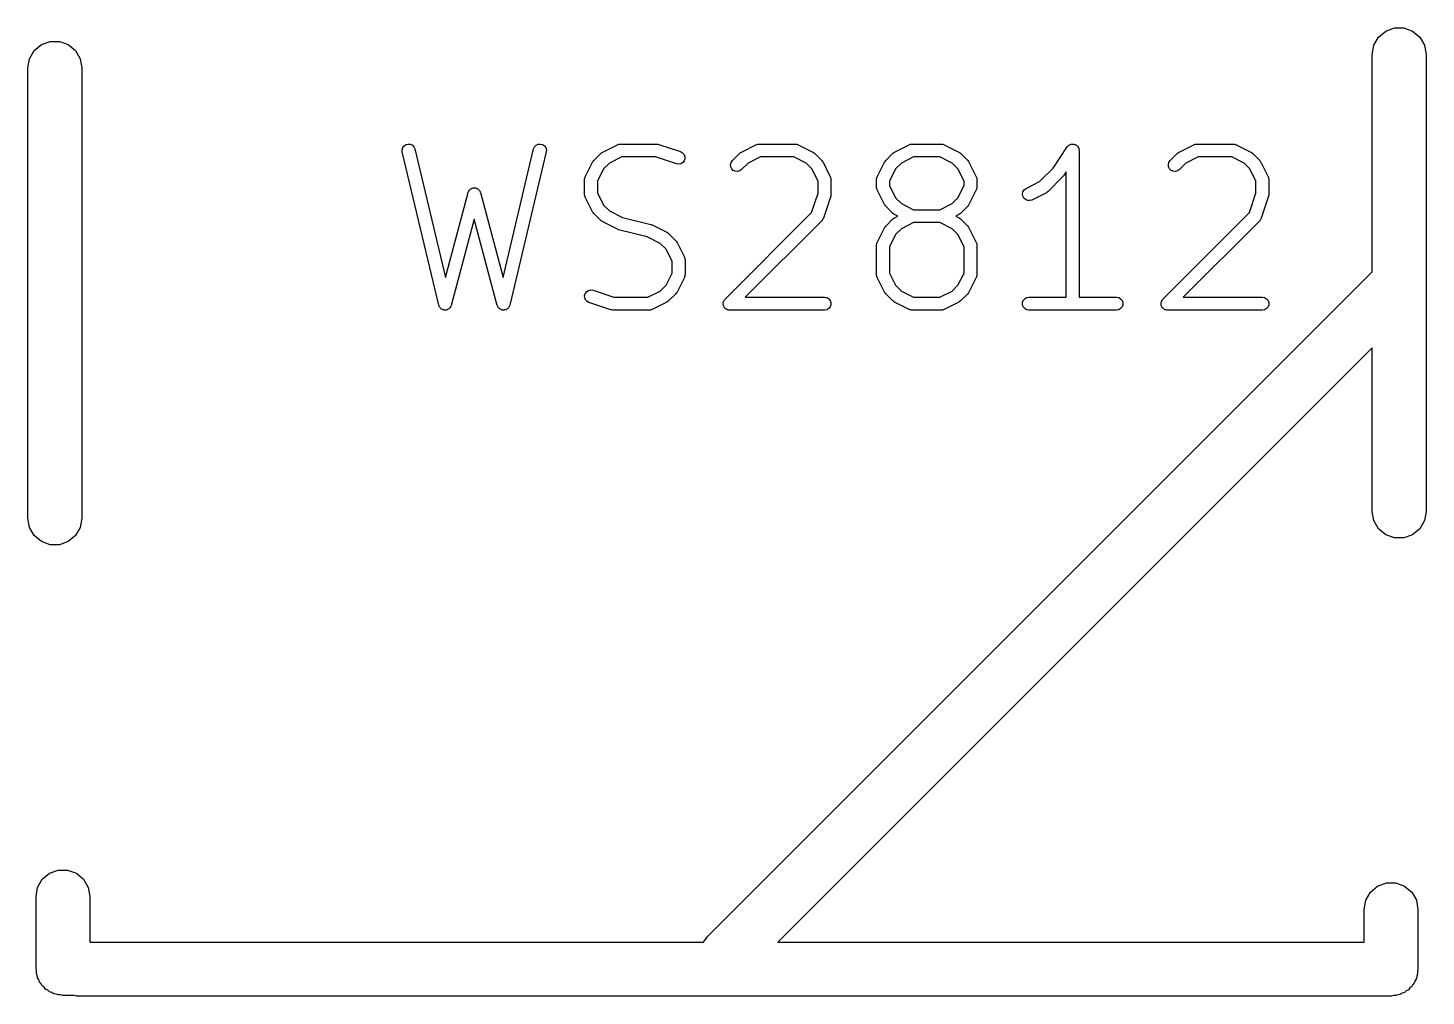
# Model space of a CAD drawing. Extents: x 0 to 102, y -163 to 0.
# Drawn here: x 68.66 to 73.94, y -48.69 to -45.04 of the extents above; entities that cross this region are included whole.
import ezdxf

# ---------------------------------------------------------------- set-up
doc = ezdxf.new("R2010")
doc.units = 0
doc.header["$MEASUREMENT"] = 0
doc.layers.add('BLACK', color=7, linetype='CONTINUOUS')

msp = doc.modelspace()

# ---------------------------------------------------------------- linework, layer by layer
at = {"layer": 'Black'}
for p, q in [((73.7622, -45.0711), (73.7892, -45.0484)), ((73.7892, -45.0484), (73.8224, -45.0363)), ((73.8224, -45.0363), (73.8576, -45.0363)), ((73.8576, -45.0363), (73.8908, -45.0484)), ((73.8908, -45.0484), (73.9178, -45.0711)), ((68.6822, -45.1219), (68.7092, -45.0992)), ((68.7092, -45.0992), (68.7424, -45.0871)), ((68.7424, -45.0871), (68.7776, -45.0871)), ((68.7776, -45.0871), (68.8108, -45.0992)), ((68.8108, -45.0992), (68.8378, -45.1219)), ((73.7384, -45.1364), (73.7445, -45.1017)), ((73.7445, -45.1017), (73.7622, -45.0711)), ((73.9178, -45.0711), (73.9355, -45.1017)), ((73.9355, -45.1017), (73.9416, -45.1364)), ((68.6584, -45.1872), (68.6645, -45.1525)), ((68.6645, -45.1525), (68.6822, -45.1219)), ((68.8378, -45.1219), (68.8555, -45.1525)), ((68.8555, -45.1525), (68.8616, -45.1872)), ((73.7384, -45.9579), (73.7384, -45.1364)), ((73.9416, -45.1364), (73.9416, -46)), ((68.6584, -46.889), (68.6584, -45.1872)), ((68.8616, -45.1872), (68.8616, -46.889)), ((70.0749, -45.4884), (70.08, -45.4816)), ((70.08, -45.4816), (70.087, -45.4769)), ((70.087, -45.4769), (70.0953, -45.475)), ((70.0953, -45.475), (70.1037, -45.4759)), ((70.1037, -45.4759), (70.1113, -45.4797)), ((70.1113, -45.4797), (70.1171, -45.4859)), ((70.1171, -45.4859), (70.1205, -45.4937)), ((70.5694, -45.4937), (70.5728, -45.4859)), ((70.5728, -45.4859), (70.5786, -45.4797)), ((70.5786, -45.4797), (70.5862, -45.4759)), ((70.5862, -45.4759), (70.5946, -45.475)), ((70.5946, -45.475), (70.6028, -45.4769)), ((70.6028, -45.4769), (70.6099, -45.4816)), ((70.6099, -45.4816), (70.6149, -45.4884)), ((70.8304, -45.5051), (70.8856, -45.4775)), ((70.8856, -45.4775), (70.8869, -45.4771)), ((70.8869, -45.4771), (70.8881, -45.4764)), ((70.8881, -45.4764), (70.8909, -45.4759)), ((70.8909, -45.4759), (70.8937, -45.4751)), ((70.8937, -45.4751), (70.8951, -45.4752)), ((70.8951, -45.4752), (70.8965, -45.4749)), ((70.8965, -45.4749), (71.0344, -45.4749)), ((71.0344, -45.4749), (71.0382, -45.4756)), ((71.0382, -45.4756), (71.0421, -45.4762)), ((71.0421, -45.4762), (71.1248, -45.5037)), ((71.3544, -45.5051), (71.4095, -45.4775)), ((71.4095, -45.4775), (71.4109, -45.4771)), ((71.4109, -45.4771), (71.4121, -45.4764)), ((71.4121, -45.4764), (71.4149, -45.4759)), ((71.4149, -45.4759), (71.4176, -45.4751)), ((71.4176, -45.4751), (71.419, -45.4752)), ((71.419, -45.4752), (71.4204, -45.4749)), ((71.4204, -45.4749), (71.5583, -45.4749)), ((71.5583, -45.4749), (71.5597, -45.4752)), ((71.5597, -45.4752), (71.5611, -45.4751)), ((71.5611, -45.4751), (71.5638, -45.4759)), ((71.5638, -45.4759), (71.5667, -45.4764)), ((71.5667, -45.4764), (71.5679, -45.4771)), ((71.5679, -45.4771), (71.5692, -45.4775)), ((71.5692, -45.4775), (71.6244, -45.5051)), ((71.9335, -45.5051), (71.9886, -45.4775)), ((71.9886, -45.4775), (71.99, -45.4771)), ((71.99, -45.4771), (71.9912, -45.4764)), ((71.9912, -45.4764), (71.994, -45.4759)), ((71.994, -45.4759), (71.9968, -45.4751)), ((71.9968, -45.4751), (71.9982, -45.4752)), ((71.9982, -45.4752), (71.9996, -45.4749)), ((71.9996, -45.4749), (72.1099, -45.4749)), ((72.1099, -45.4749), (72.1112, -45.4752)), ((72.1112, -45.4752), (72.1127, -45.4751)), ((72.1127, -45.4751), (72.1154, -45.4759)), ((72.1154, -45.4759), (72.1182, -45.4764)), ((72.1182, -45.4764), (72.1194, -45.4771)), ((72.1194, -45.4771), (72.1208, -45.4775)), ((72.1208, -45.4775), (72.1759, -45.5051)), ((72.5321, -45.5665), (72.586, -45.4858)), ((72.586, -45.4858), (72.5869, -45.4848)), ((72.5869, -45.4848), (72.5876, -45.4836)), ((72.5876, -45.4836), (72.5898, -45.4818)), ((72.5898, -45.4818), (72.5918, -45.4797)), ((72.5918, -45.4797), (72.593, -45.4791)), ((72.593, -45.4791), (72.5941, -45.4782)), ((72.5941, -45.4782), (72.5968, -45.4772)), ((72.5968, -45.4772), (72.5994, -45.4759)), ((72.5994, -45.4759), (72.6007, -45.4758)), ((72.6007, -45.4758), (72.602, -45.4753)), ((72.602, -45.4753), (72.6049, -45.4753)), ((72.6049, -45.4753), (72.6078, -45.475)), ((72.6078, -45.475), (72.6091, -45.4753)), ((72.6091, -45.4753), (72.6105, -45.4753)), ((72.6105, -45.4753), (72.6132, -45.4763)), ((72.6132, -45.4763), (72.616, -45.477)), ((72.616, -45.477), (72.6172, -45.4777)), ((72.6172, -45.4777), (72.6184, -45.4782)), ((72.6184, -45.4782), (72.6207, -45.4801)), ((72.6207, -45.4801), (72.6231, -45.4817)), ((72.6231, -45.4817), (72.6239, -45.4828)), ((72.6239, -45.4828), (72.6249, -45.4836)), ((72.6249, -45.4836), (72.6264, -45.4862)), ((72.6264, -45.4862), (72.6281, -45.4885)), ((73.009, -45.5051), (73.0642, -45.4775)), ((73.0642, -45.4775), (73.0655, -45.4771)), ((73.0655, -45.4771), (73.0667, -45.4764)), ((73.0667, -45.4764), (73.0695, -45.4759)), ((73.0695, -45.4759), (73.0723, -45.4751)), ((73.0723, -45.4751), (73.0737, -45.4752)), ((73.0737, -45.4752), (73.0751, -45.4749)), ((73.0751, -45.4749), (73.2129, -45.4749)), ((73.2129, -45.4749), (73.2143, -45.4752)), ((73.2143, -45.4752), (73.2157, -45.4751)), ((73.2157, -45.4751), (73.2185, -45.4759)), ((73.2185, -45.4759), (73.2213, -45.4764)), ((73.2213, -45.4764), (73.2225, -45.4771)), ((73.2225, -45.4771), (73.2239, -45.4775)), ((73.2239, -45.4775), (73.279, -45.5051)), ((70.0725, -45.4965), (70.0749, -45.4884)), ((70.073, -45.505), (70.0725, -45.4965)), ((70.2109, -46.0841), (70.073, -45.505)), ((70.1205, -45.4937), (70.236, -45.9788)), ((70.4539, -45.9788), (70.5694, -45.4937)), ((70.6168, -45.505), (70.479, -46.0841)), ((70.6149, -45.4884), (70.6173, -45.4965)), ((70.6173, -45.4965), (70.6168, -45.505)), ((70.7919, -45.5436), (70.7943, -45.5404)), ((70.7943, -45.5404), (70.7965, -45.5372)), ((70.7965, -45.5372), (70.8241, -45.5096)), ((70.8241, -45.5096), (70.8273, -45.5074)), ((70.8273, -45.5074), (70.8304, -45.5051)), ((70.9022, -45.5237), (70.8558, -45.5469)), ((71.0304, -45.5237), (70.9022, -45.5237)), ((71.1094, -45.55), (71.0304, -45.5237)), ((71.1248, -45.5037), (71.1322, -45.5078)), ((71.1322, -45.5078), (71.1379, -45.5141)), ((71.1385, -45.5385), (71.1333, -45.5451)), ((71.1379, -45.5141), (71.141, -45.522)), ((71.1412, -45.5305), (71.1385, -45.5385)), ((71.141, -45.522), (71.1412, -45.5305)), ((71.3156, -45.5442), (71.3205, -45.5372)), ((71.3205, -45.5372), (71.348, -45.5096)), ((71.348, -45.5096), (71.3512, -45.5074)), ((71.3512, -45.5074), (71.3544, -45.5051)), ((71.4262, -45.5237), (71.3797, -45.5469)), ((71.5526, -45.5237), (71.4262, -45.5237)), ((71.599, -45.5469), (71.5526, -45.5237)), ((71.6244, -45.5051), (71.6275, -45.5074)), ((71.6275, -45.5074), (71.6307, -45.5096)), ((71.6307, -45.5096), (71.6583, -45.5372)), ((71.6583, -45.5372), (71.6605, -45.5404)), ((71.6605, -45.5404), (71.6629, -45.5436)), ((71.895, -45.5436), (71.8973, -45.5404)), ((71.8973, -45.5404), (71.8996, -45.5372)), ((71.8996, -45.5372), (71.9272, -45.5096)), ((71.9272, -45.5096), (71.9303, -45.5074)), ((71.9303, -45.5074), (71.9335, -45.5051)), ((72.0053, -45.5237), (71.9588, -45.5469)), ((72.1041, -45.5237), (72.0053, -45.5237)), ((72.1506, -45.5469), (72.1041, -45.5237)), ((72.1759, -45.5051), (72.1791, -45.5074)), ((72.1791, -45.5074), (72.1823, -45.5096)), ((72.1823, -45.5096), (72.2098, -45.5372)), ((72.2098, -45.5372), (72.2121, -45.5404)), ((72.2121, -45.5404), (72.2144, -45.5436)), ((72.6281, -45.4885), (72.6285, -45.4898)), ((72.6285, -45.4898), (72.6292, -45.491)), ((72.6292, -45.491), (72.6297, -45.4938)), ((72.6297, -45.4938), (72.6305, -45.4966)), ((72.6305, -45.4966), (72.6304, -45.498)), ((72.6304, -45.498), (72.6306, -45.4993)), ((72.6306, -45.4993), (72.6306, -46.054)), ((72.9702, -45.5442), (72.9751, -45.5372)), ((72.9751, -45.5372), (73.0027, -45.5096)), ((73.0027, -45.5096), (73.0059, -45.5074)), ((73.0059, -45.5074), (73.009, -45.5051)), ((73.0808, -45.5237), (73.0344, -45.5469)), ((73.2072, -45.5237), (73.0808, -45.5237)), ((73.2537, -45.5469), (73.2072, -45.5237)), ((73.279, -45.5051), (73.2821, -45.5074)), ((73.2821, -45.5074), (73.2853, -45.5096)), ((73.2853, -45.5096), (73.3129, -45.5372)), ((73.3129, -45.5372), (73.3152, -45.5404)), ((73.3152, -45.5404), (73.3175, -45.5436)), ((70.7643, -45.5987), (70.7919, -45.5436)), ((70.8338, -45.5689), (70.8105, -45.6154)), ((70.8558, -45.5469), (70.8338, -45.5689)), ((71.1178, -45.5513), (71.1094, -45.55)), ((71.126, -45.5496), (71.1178, -45.5513)), ((71.1333, -45.5451), (71.126, -45.5496)), ((71.3134, -45.5523), (71.3156, -45.5442)), ((71.3141, -45.5608), (71.3134, -45.5523)), ((71.3177, -45.5684), (71.3141, -45.5608)), ((71.3237, -45.5744), (71.3177, -45.5684)), ((71.3314, -45.578), (71.3237, -45.5744)), ((71.3398, -45.5787), (71.3314, -45.578)), ((71.348, -45.5766), (71.3398, -45.5787)), ((71.3549, -45.5717), (71.348, -45.5766)), ((71.3797, -45.5469), (71.3549, -45.5717)), ((71.621, -45.5689), (71.599, -45.5469)), ((71.6442, -45.6154), (71.621, -45.5689)), ((71.6629, -45.5436), (71.6904, -45.5987)), ((71.8674, -45.5987), (71.895, -45.5436)), ((71.9369, -45.5689), (71.9136, -45.6154)), ((71.9588, -45.5469), (71.9369, -45.5689)), ((72.1726, -45.5689), (72.1506, -45.5469)), ((72.1958, -45.6154), (72.1726, -45.5689)), ((72.2144, -45.5436), (72.242, -45.5987)), ((72.4815, -45.6171), (72.5321, -45.5665)), ((72.5819, -45.5798), (72.5714, -45.5956)), ((72.5819, -46.054), (72.5819, -45.5798)), ((72.968, -45.5523), (72.9702, -45.5442)), ((72.9688, -45.5608), (72.968, -45.5523)), ((72.9724, -45.5684), (72.9688, -45.5608)), ((72.9783, -45.5744), (72.9724, -45.5684)), ((72.986, -45.578), (72.9783, -45.5744)), ((72.9945, -45.5787), (72.986, -45.578)), ((73.0026, -45.5766), (72.9945, -45.5787)), ((73.0096, -45.5717), (73.0026, -45.5766)), ((73.0344, -45.5469), (73.0096, -45.5717)), ((73.2756, -45.5689), (73.2537, -45.5469)), ((73.2989, -45.6154), (73.2756, -45.5689)), ((73.3175, -45.5436), (73.3451, -45.5987)), ((70.3277, -45.6475), (70.3294, -45.6463)), ((70.3294, -45.6463), (70.3309, -45.6448)), ((70.3309, -45.6448), (70.3329, -45.6439)), ((70.3329, -45.6439), (70.3346, -45.6427)), ((70.3346, -45.6427), (70.3367, -45.6421)), ((70.3367, -45.6421), (70.3386, -45.6412)), ((70.3386, -45.6412), (70.3407, -45.641)), ((70.3407, -45.641), (70.3428, -45.6405)), ((70.3428, -45.6405), (70.3449, -45.6407)), ((70.3449, -45.6407), (70.347, -45.6405)), ((70.347, -45.6405), (70.3491, -45.641)), ((70.3491, -45.641), (70.3513, -45.6412)), ((70.3513, -45.6412), (70.3532, -45.6421)), ((70.3532, -45.6421), (70.3552, -45.6427)), ((70.3552, -45.6427), (70.357, -45.6439)), ((70.357, -45.6439), (70.3589, -45.6448)), ((70.3589, -45.6448), (70.3604, -45.6463)), ((70.3604, -45.6463), (70.3621, -45.6475)), ((70.7618, -45.6096), (70.762, -45.6082)), ((70.7618, -45.6648), (70.7618, -45.6096)), ((70.7619, -45.6068), (70.7628, -45.6041)), ((70.762, -45.6082), (70.7619, -45.6068)), ((70.7628, -45.6041), (70.7632, -45.6013)), ((70.7632, -45.6013), (70.7639, -45.6001)), ((70.7639, -45.6001), (70.7643, -45.5987)), ((70.8105, -45.6154), (70.8105, -45.659)), ((71.6442, -45.6608), (71.6442, -45.6154)), ((71.6904, -45.5987), (71.6908, -45.6001)), ((71.6908, -45.6001), (71.6915, -45.6013)), ((71.6915, -45.6013), (71.692, -45.6041)), ((71.692, -45.6041), (71.6929, -45.6068)), ((71.6929, -45.6068), (71.6928, -45.6082)), ((71.6928, -45.6082), (71.693, -45.6096)), ((71.693, -45.6096), (71.693, -45.6648)), ((71.8649, -45.6096), (71.8651, -45.6082)), ((71.8649, -45.6372), (71.8649, -45.6096)), ((71.8651, -45.6386), (71.8649, -45.6372)), ((71.865, -45.6068), (71.8658, -45.6041)), ((71.8651, -45.6082), (71.865, -45.6068)), ((71.865, -45.64), (71.8651, -45.6386)), ((71.8658, -45.6427), (71.865, -45.64)), ((71.8658, -45.6041), (71.8663, -45.6013)), ((71.8663, -45.6455), (71.8658, -45.6427)), ((71.8663, -45.6013), (71.867, -45.6001)), ((71.867, -45.6467), (71.8663, -45.6455)), ((71.867, -45.6001), (71.8674, -45.5987)), ((71.8674, -45.6481), (71.867, -45.6467)), ((71.9136, -45.6154), (71.9136, -45.6314)), ((71.9136, -45.6314), (71.9369, -45.6779)), ((72.1726, -45.6779), (72.1958, -45.6314)), ((72.1958, -45.6314), (72.1958, -45.6154)), ((72.242, -45.5987), (72.2424, -45.6001)), ((72.2424, -45.6467), (72.242, -45.6481)), ((72.2424, -45.6001), (72.2431, -45.6013)), ((72.2431, -45.6455), (72.2424, -45.6467)), ((72.2431, -45.6013), (72.2436, -45.6041)), ((72.2436, -45.6427), (72.2431, -45.6455)), ((72.2436, -45.6041), (72.2444, -45.6068)), ((72.2444, -45.64), (72.2436, -45.6427)), ((72.2444, -45.6068), (72.2443, -45.6082)), ((72.2443, -45.6082), (72.2446, -45.6096)), ((72.2446, -45.6372), (72.2443, -45.6386)), ((72.2443, -45.6386), (72.2444, -45.64)), ((72.2446, -45.6096), (72.2446, -45.6372)), ((72.4231, -45.648), (72.4299, -45.643)), ((72.4299, -45.643), (72.4815, -45.6171)), ((72.5683, -45.5993), (72.5132, -45.6544)), ((72.5697, -45.5973), (72.5683, -45.5993)), ((72.5714, -45.5956), (72.5697, -45.5973)), ((73.2989, -45.6608), (73.2989, -45.6154)), ((73.3451, -45.5987), (73.3455, -45.6001)), ((73.3455, -45.6001), (73.3462, -45.6013)), ((73.3462, -45.6013), (73.3467, -45.6041)), ((73.3467, -45.6041), (73.3475, -45.6068)), ((73.3475, -45.6068), (73.3474, -45.6082)), ((73.3474, -45.6082), (73.3476, -45.6096)), ((73.3476, -45.6096), (73.3476, -45.6648)), ((70.236, -45.9788), (70.3214, -45.6585)), ((70.3214, -45.6585), (70.3223, -45.6565)), ((70.3223, -45.6565), (70.3228, -45.6544)), ((70.3228, -45.6544), (70.324, -45.6527)), ((70.324, -45.6527), (70.3249, -45.6508)), ((70.3249, -45.6508), (70.3265, -45.6493)), ((70.3265, -45.6493), (70.3277, -45.6475)), ((70.3621, -45.6475), (70.3634, -45.6493)), ((70.3634, -45.6493), (70.3649, -45.6508)), ((70.3649, -45.6508), (70.3658, -45.6527)), ((70.3658, -45.6527), (70.367, -45.6544)), ((70.367, -45.6544), (70.3676, -45.6565)), ((70.3676, -45.6565), (70.3685, -45.6585)), ((70.3685, -45.6585), (70.4539, -45.9788)), ((70.762, -45.6661), (70.7618, -45.6648)), ((70.7619, -45.6676), (70.762, -45.6661)), ((70.7628, -45.6703), (70.7619, -45.6676)), ((70.7632, -45.6731), (70.7628, -45.6703)), ((70.7639, -45.6743), (70.7632, -45.6731)), ((70.7643, -45.6757), (70.7639, -45.6743)), ((70.7919, -45.7308), (70.7643, -45.6757)), ((70.8105, -45.659), (70.8338, -45.7055)), ((71.6197, -45.7343), (71.6442, -45.6608)), ((71.6918, -45.6725), (71.6642, -45.7552)), ((71.6923, -45.6686), (71.6918, -45.6725)), ((71.693, -45.6648), (71.6923, -45.6686)), ((71.895, -45.7032), (71.8674, -45.6481)), ((71.9369, -45.6779), (71.9588, -45.6999)), ((72.1506, -45.6999), (72.1726, -45.6779)), ((72.242, -45.6481), (72.2144, -45.7032)), ((72.4164, -45.6633), (72.4184, -45.6551)), ((72.4174, -45.6717), (72.4164, -45.6633)), ((72.4212, -45.6793), (72.4174, -45.6717)), ((72.4184, -45.6551), (72.4231, -45.648)), ((72.4274, -45.6851), (72.4212, -45.6793)), ((72.4351, -45.6885), (72.4274, -45.6851)), ((72.4436, -45.689), (72.4351, -45.6885)), ((72.4517, -45.6866), (72.4436, -45.689)), ((72.5068, -45.659), (72.4517, -45.6866)), ((72.51, -45.6567), (72.5068, -45.659)), ((72.5132, -45.6544), (72.51, -45.6567)), ((73.2744, -45.7343), (73.2989, -45.6608)), ((73.3464, -45.6725), (73.3188, -45.7552)), ((73.347, -45.6686), (73.3464, -45.6725)), ((73.3476, -45.6648), (73.347, -45.6686)), ((70.7943, -45.734), (70.7919, -45.7308)), ((70.7965, -45.7372), (70.7943, -45.734)), ((70.8241, -45.7647), (70.7965, -45.7372)), ((70.8338, -45.7055), (70.8558, -45.7275)), ((70.8558, -45.7275), (70.905, -45.7521)), ((70.905, -45.7521), (71.0127, -45.779)), ((71.2929, -46.0612), (71.6197, -45.7343)), ((71.8973, -45.7064), (71.895, -45.7032)), ((71.8996, -45.7096), (71.8973, -45.7064)), ((71.9272, -45.7372), (71.8996, -45.7096)), ((71.9303, -45.7394), (71.9272, -45.7372)), ((71.9335, -45.7417), (71.9303, -45.7394)), ((71.945, -45.7475), (71.9335, -45.7417)), ((71.9335, -45.7533), (71.945, -45.7475)), ((71.9588, -45.6999), (72.0053, -45.7231)), ((72.0053, -45.7231), (72.1041, -45.7231)), ((72.1041, -45.7231), (72.1506, -45.6999)), ((72.1759, -45.7417), (72.1644, -45.7475)), ((72.1644, -45.7475), (72.1759, -45.7533)), ((72.1791, -45.7394), (72.1759, -45.7417)), ((72.1823, -45.7372), (72.1791, -45.7394)), ((72.2098, -45.7096), (72.1823, -45.7372)), ((72.2121, -45.7064), (72.2098, -45.7096)), ((72.2144, -45.7032), (72.2121, -45.7064)), ((72.9475, -46.0612), (73.2744, -45.7343)), ((70.3449, -45.7594), (70.2582, -46.0847)), ((70.4317, -46.0847), (70.3449, -45.7594)), ((70.8273, -45.767), (70.8241, -45.7647)), ((70.8304, -45.7693), (70.8273, -45.767)), ((70.8856, -45.7969), (70.8304, -45.7693)), ((70.8881, -45.7976), (70.8856, -45.7969)), ((70.8906, -45.7987), (70.8881, -45.7976)), ((70.9983, -45.8257), (70.8906, -45.7987)), ((71.0127, -45.779), (71.0151, -45.7801)), ((71.0151, -45.7801), (71.0177, -45.7808)), ((71.0177, -45.7808), (71.0728, -45.8084)), ((71.6583, -45.7647), (71.369, -46.054)), ((71.6591, -45.7636), (71.6583, -45.7647)), ((71.6602, -45.7627), (71.6591, -45.7636)), ((71.6615, -45.7601), (71.6602, -45.7627)), ((71.6632, -45.7578), (71.6615, -45.7601)), ((71.6635, -45.7564), (71.6632, -45.7578)), ((71.6642, -45.7552), (71.6635, -45.7564)), ((71.8674, -45.8469), (71.895, -45.7917)), ((71.895, -45.7917), (71.8973, -45.7886)), ((71.8973, -45.7886), (71.8996, -45.7854)), ((71.8996, -45.7854), (71.9272, -45.7578)), ((71.9272, -45.7578), (71.9303, -45.7556)), ((71.9303, -45.7556), (71.9335, -45.7533)), ((71.9588, -45.7951), (71.9369, -45.8171)), ((72.0053, -45.7719), (71.9588, -45.7951)), ((72.1041, -45.7719), (72.0053, -45.7719)), ((72.1506, -45.7951), (72.1041, -45.7719)), ((72.1726, -45.8171), (72.1506, -45.7951)), ((72.1759, -45.7533), (72.1791, -45.7556)), ((72.1791, -45.7556), (72.1823, -45.7578)), ((72.1823, -45.7578), (72.2098, -45.7854)), ((72.2098, -45.7854), (72.2121, -45.7886)), ((72.2121, -45.7886), (72.2144, -45.7917)), ((72.2144, -45.7917), (72.242, -45.8469)), ((73.3129, -45.7647), (73.0236, -46.054)), ((73.3137, -45.7636), (73.3129, -45.7647)), ((73.3148, -45.7627), (73.3137, -45.7636)), ((73.3161, -45.7601), (73.3148, -45.7627)), ((73.3178, -45.7578), (73.3161, -45.7601)), ((73.3181, -45.7564), (73.3178, -45.7578)), ((73.3188, -45.7552), (73.3181, -45.7564)), ((71.0475, -45.8503), (70.9983, -45.8257)), ((71.0695, -45.8722), (71.0475, -45.8503)), ((71.0728, -45.8084), (71.076, -45.8107)), ((71.076, -45.8107), (71.0792, -45.813)), ((71.0792, -45.813), (71.1067, -45.8406)), ((71.1067, -45.8406), (71.109, -45.8438)), ((71.109, -45.8438), (71.1113, -45.8469)), ((71.1113, -45.8469), (71.1389, -45.9021)), ((71.8649, -45.8578), (71.8651, -45.8564)), ((71.8649, -45.9681), (71.8649, -45.8578)), ((71.865, -45.855), (71.8658, -45.8523)), ((71.8651, -45.8564), (71.865, -45.855)), ((71.8658, -45.8523), (71.8663, -45.8495)), ((71.8663, -45.8495), (71.867, -45.8483)), ((71.867, -45.8483), (71.8674, -45.8469)), ((71.9369, -45.8171), (71.9136, -45.8636)), ((72.1958, -45.8636), (72.1726, -45.8171)), ((72.242, -45.8469), (72.2424, -45.8483)), ((72.2424, -45.8483), (72.2431, -45.8495)), ((72.2431, -45.8495), (72.2436, -45.8523)), ((72.2436, -45.8523), (72.2444, -45.855)), ((72.2444, -45.855), (72.2443, -45.8564)), ((72.2443, -45.8564), (72.2446, -45.8578)), ((72.2446, -45.8578), (72.2446, -45.9681)), ((71.0927, -45.9187), (71.0695, -45.8722)), ((71.1389, -45.9021), (71.1393, -45.9034)), ((71.1393, -45.9034), (71.14, -45.9046)), ((71.14, -45.9046), (71.1405, -45.9074)), ((71.1405, -45.9074), (71.1413, -45.9102)), ((71.1413, -45.9102), (71.1412, -45.9116)), ((71.9136, -45.8636), (71.9136, -45.9624)), ((72.1958, -45.9624), (72.1958, -45.8636)), ((71.0695, -46.0088), (71.0927, -45.9624)), ((71.0927, -45.9624), (71.0927, -45.9187)), ((71.1412, -45.9116), (71.1415, -45.913)), ((71.1415, -45.913), (71.1415, -45.9681)), ((71.2282, -48.4682), (73.7384, -45.9579)), ((71.9136, -45.9624), (71.9369, -46.0088)), ((72.1726, -46.0088), (72.1958, -45.9624)), ((71.0475, -46.0308), (71.0695, -46.0088)), ((71.1389, -45.979), (71.1113, -46.0342)), ((71.1393, -45.9777), (71.1389, -45.979)), ((71.14, -45.9765), (71.1393, -45.9777)), ((71.1405, -45.9736), (71.14, -45.9765)), ((71.1413, -45.9709), (71.1405, -45.9736)), ((71.1415, -45.9681), (71.1412, -45.9695)), ((71.1412, -45.9695), (71.1413, -45.9709)), ((71.8651, -45.9695), (71.8649, -45.9681)), ((71.865, -45.9709), (71.8651, -45.9695)), ((71.8658, -45.9736), (71.865, -45.9709)), ((71.8663, -45.9765), (71.8658, -45.9736)), ((71.867, -45.9777), (71.8663, -45.9765)), ((71.8674, -45.979), (71.867, -45.9777)), ((71.895, -46.0342), (71.8674, -45.979)), ((71.9369, -46.0088), (71.9588, -46.0308)), ((72.1506, -46.0308), (72.1726, -46.0088)), ((72.242, -45.979), (72.2144, -46.0342)), ((72.2424, -45.9777), (72.242, -45.979)), ((72.2431, -45.9765), (72.2424, -45.9777)), ((72.2436, -45.9736), (72.2431, -45.9765)), ((72.2444, -45.9709), (72.2436, -45.9736)), ((72.2446, -45.9681), (72.2443, -45.9695)), ((72.2443, -45.9695), (72.2444, -45.9709)), ((73.9416, -46), (73.9416, -46.8636)), ((70.762, -46.0473), (70.7647, -46.0392)), ((70.7623, -46.0557), (70.762, -46.0473)), ((70.7654, -46.0636), (70.7623, -46.0557)), ((70.7647, -46.0392), (70.77, -46.0326)), ((70.771, -46.0699), (70.7654, -46.0636)), ((70.77, -46.0326), (70.7772, -46.0282)), ((70.7772, -46.0282), (70.7855, -46.0265)), ((70.7855, -46.0265), (70.7939, -46.0277)), ((70.7939, -46.0277), (70.8728, -46.054)), ((70.8728, -46.054), (71.001, -46.054)), ((71.001, -46.054), (71.0475, -46.0308)), ((71.0792, -46.0681), (71.076, -46.0703)), ((71.1067, -46.0405), (71.0792, -46.0681)), ((71.109, -46.0373), (71.1067, -46.0405)), ((71.1113, -46.0342), (71.109, -46.0373)), ((71.2872, -46.0712), (71.288, -46.0681)), ((71.288, -46.0681), (71.2886, -46.0672)), ((71.2886, -46.0672), (71.289, -46.0662)), ((71.289, -46.0662), (71.2911, -46.0638)), ((71.2911, -46.0638), (71.2929, -46.0612)), ((71.369, -46.054), (71.6686, -46.054)), ((71.6686, -46.054), (71.677, -46.0555)), ((71.677, -46.0555), (71.6843, -46.0597)), ((71.6843, -46.0597), (71.6897, -46.0662)), ((71.6897, -46.0662), (71.6926, -46.0742)), ((71.8973, -46.0373), (71.895, -46.0342)), ((71.8996, -46.0405), (71.8973, -46.0373)), ((71.9272, -46.0681), (71.8996, -46.0405)), ((71.9303, -46.0703), (71.9272, -46.0681)), ((71.9588, -46.0308), (72.0053, -46.054)), ((72.0053, -46.054), (72.1041, -46.054)), ((72.1041, -46.054), (72.1506, -46.0308)), ((72.1823, -46.0681), (72.1791, -46.0703)), ((72.2098, -46.0405), (72.1823, -46.0681)), ((72.2121, -46.0373), (72.2098, -46.0405)), ((72.2144, -46.0342), (72.2121, -46.0373)), ((72.4168, -46.0742), (72.4197, -46.0662)), ((72.4197, -46.0662), (72.4251, -46.0597)), ((72.4251, -46.0597), (72.4324, -46.0555)), ((72.4324, -46.0555), (72.4408, -46.054)), ((72.4408, -46.054), (72.5819, -46.054)), ((72.6306, -46.054), (72.7717, -46.054)), ((72.7717, -46.054), (72.7801, -46.0555)), ((72.7801, -46.0555), (72.7874, -46.0597)), ((72.7874, -46.0597), (72.7928, -46.0662)), ((72.7928, -46.0662), (72.7957, -46.0742)), ((72.9418, -46.0712), (72.9427, -46.0681)), ((72.9427, -46.0681), (72.9433, -46.0672)), ((72.9433, -46.0672), (72.9436, -46.0662)), ((72.9436, -46.0662), (72.9457, -46.0638)), ((72.9457, -46.0638), (72.9475, -46.0612)), ((73.0236, -46.054), (73.3233, -46.054)), ((73.3233, -46.054), (73.3316, -46.0555)), ((73.3316, -46.0555), (73.3389, -46.0597)), ((73.3389, -46.0597), (73.3444, -46.0662)), ((73.3444, -46.0662), (73.3473, -46.0742)), ((70.2119, -46.0864), (70.2109, -46.0841)), ((70.2125, -46.0888), (70.2119, -46.0864)), ((70.2136, -46.0902), (70.2125, -46.0888)), ((70.2143, -46.0918), (70.2136, -46.0902)), ((70.216, -46.0937), (70.2143, -46.0918)), ((70.2174, -46.0957), (70.216, -46.0937)), ((70.2189, -46.0967), (70.2174, -46.0957)), ((70.2201, -46.098), (70.2189, -46.0967)), ((70.2223, -46.0991), (70.2201, -46.098)), ((70.2243, -46.1005), (70.2223, -46.0991)), ((70.2261, -46.101), (70.2243, -46.1005)), ((70.2276, -46.1018), (70.2261, -46.101)), ((70.2301, -46.1021), (70.2276, -46.1018)), ((70.2325, -46.1027), (70.2301, -46.1021)), ((70.2343, -46.1026), (70.2325, -46.1027)), ((70.2361, -46.1028), (70.2343, -46.1026)), ((70.2385, -46.1022), (70.2361, -46.1028)), ((70.241, -46.102), (70.2385, -46.1022)), ((70.2426, -46.1012), (70.241, -46.102)), ((70.2443, -46.1008), (70.2426, -46.1012)), ((70.2464, -46.0994), (70.2443, -46.1008)), ((70.2486, -46.0984), (70.2464, -46.0994)), ((70.2499, -46.0971), (70.2486, -46.0984)), ((70.2514, -46.0961), (70.2499, -46.0971)), ((70.2529, -46.0941), (70.2514, -46.0961)), ((70.2546, -46.0924), (70.2529, -46.0941)), ((70.2554, -46.0908), (70.2546, -46.0924)), ((70.2564, -46.0893), (70.2554, -46.0908)), ((70.2571, -46.087), (70.2564, -46.0893)), ((70.2582, -46.0847), (70.2571, -46.087)), ((70.4327, -46.087), (70.4317, -46.0847)), ((70.4334, -46.0893), (70.4327, -46.087)), ((70.4345, -46.0908), (70.4334, -46.0893)), ((70.4352, -46.0924), (70.4345, -46.0908)), ((70.437, -46.0941), (70.4352, -46.0924)), ((70.4385, -46.0961), (70.437, -46.0941)), ((70.44, -46.0971), (70.4385, -46.0961)), ((70.4412, -46.0984), (70.44, -46.0971)), ((70.4435, -46.0994), (70.4412, -46.0984)), ((70.4456, -46.1008), (70.4435, -46.0994)), ((70.4473, -46.1012), (70.4456, -46.1008)), ((70.4489, -46.102), (70.4473, -46.1012)), ((70.4514, -46.1022), (70.4489, -46.102)), ((70.4538, -46.1028), (70.4514, -46.1022)), ((70.4556, -46.1026), (70.4538, -46.1028)), ((70.4573, -46.1027), (70.4556, -46.1026)), ((70.4597, -46.1021), (70.4573, -46.1027)), ((70.4622, -46.1018), (70.4597, -46.1021)), ((70.4638, -46.101), (70.4622, -46.1018)), ((70.4655, -46.1005), (70.4638, -46.101)), ((70.4675, -46.0991), (70.4655, -46.1005)), ((70.4698, -46.098), (70.4675, -46.0991)), ((70.471, -46.0967), (70.4698, -46.098)), ((70.4725, -46.0957), (70.471, -46.0967)), ((70.4739, -46.0936), (70.4725, -46.0957)), ((70.4756, -46.0918), (70.4739, -46.0936)), ((70.4763, -46.0902), (70.4756, -46.0918)), ((70.4773, -46.0888), (70.4763, -46.0902)), ((70.478, -46.0864), (70.4773, -46.0888)), ((70.479, -46.0841), (70.478, -46.0864)), ((70.7784, -46.074), (70.771, -46.0699)), ((70.8612, -46.1016), (70.7784, -46.074)), ((70.865, -46.1021), (70.8612, -46.1016)), ((70.8689, -46.1028), (70.865, -46.1021)), ((71.0068, -46.1028), (70.8689, -46.1028)), ((71.0082, -46.1026), (71.0068, -46.1028)), ((71.0096, -46.1026), (71.0082, -46.1026)), ((71.0123, -46.1018), (71.0096, -46.1026)), ((71.0151, -46.1013), (71.0123, -46.1018)), ((71.0163, -46.1006), (71.0151, -46.1013)), ((71.0177, -46.1002), (71.0163, -46.1006)), ((71.0728, -46.0727), (71.0177, -46.1002)), ((71.076, -46.0703), (71.0728, -46.0727)), ((71.2858, -46.0763), (71.2861, -46.0753)), ((71.2861, -46.0795), (71.2858, -46.0763)), ((71.2861, -46.0742), (71.2872, -46.0712)), ((71.2861, -46.0753), (71.2861, -46.0742)), ((71.2861, -46.0827), (71.2861, -46.0795)), ((71.2865, -46.0837), (71.2861, -46.0827)), ((71.2866, -46.0847), (71.2865, -46.0837)), ((71.2879, -46.0876), (71.2866, -46.0847)), ((71.289, -46.0906), (71.2879, -46.0876)), ((71.2897, -46.0914), (71.289, -46.0906)), ((71.2902, -46.0924), (71.2897, -46.0914)), ((71.2924, -46.0947), (71.2902, -46.0924)), ((71.2945, -46.0971), (71.2924, -46.0947)), ((71.2954, -46.0976), (71.2945, -46.0971)), ((71.2961, -46.0984), (71.2954, -46.0976)), ((71.299, -46.0997), (71.2961, -46.0984)), ((71.3018, -46.1013), (71.299, -46.0997)), ((71.3028, -46.1015), (71.3018, -46.1013)), ((71.3038, -46.102), (71.3028, -46.1015)), ((71.307, -46.1023), (71.3038, -46.102)), ((71.3101, -46.1028), (71.307, -46.1023)), ((71.6686, -46.1028), (71.3101, -46.1028)), ((71.677, -46.1013), (71.6686, -46.1028)), ((71.6843, -46.0971), (71.677, -46.1013)), ((71.6897, -46.0906), (71.6843, -46.0971)), ((71.6926, -46.0827), (71.6897, -46.0906)), ((71.6926, -46.0742), (71.6926, -46.0827)), ((71.9335, -46.0727), (71.9303, -46.0703)), ((71.9886, -46.1002), (71.9335, -46.0727)), ((71.99, -46.1006), (71.9886, -46.1002)), ((71.9912, -46.1013), (71.99, -46.1006)), ((71.994, -46.1018), (71.9912, -46.1013)), ((71.9968, -46.1026), (71.994, -46.1018)), ((71.9982, -46.1026), (71.9968, -46.1026)), ((71.9996, -46.1028), (71.9982, -46.1026)), ((72.1099, -46.1028), (71.9996, -46.1028)), ((72.1112, -46.1026), (72.1099, -46.1028)), ((72.1127, -46.1026), (72.1112, -46.1026)), ((72.1154, -46.1018), (72.1127, -46.1026)), ((72.1182, -46.1013), (72.1154, -46.1018)), ((72.1194, -46.1006), (72.1182, -46.1013)), ((72.1208, -46.1002), (72.1194, -46.1006)), ((72.1759, -46.0727), (72.1208, -46.1002)), ((72.1791, -46.0703), (72.1759, -46.0727)), ((72.4168, -46.0827), (72.4168, -46.0742)), ((72.4197, -46.0906), (72.4168, -46.0827)), ((72.4251, -46.0971), (72.4197, -46.0906)), ((72.4324, -46.1013), (72.4251, -46.0971)), ((72.4408, -46.1028), (72.4324, -46.1013)), ((72.7717, -46.1028), (72.4408, -46.1028)), ((72.7801, -46.1013), (72.7717, -46.1028)), ((72.7874, -46.0971), (72.7801, -46.1013)), ((72.7928, -46.0906), (72.7874, -46.0971)), ((72.7957, -46.0827), (72.7928, -46.0906)), ((72.7957, -46.0742), (72.7957, -46.0827)), ((72.9405, -46.0763), (72.9407, -46.0753)), ((72.9407, -46.0795), (72.9405, -46.0763)), ((72.9407, -46.0742), (72.9418, -46.0712)), ((72.9407, -46.0753), (72.9407, -46.0742)), ((72.9407, -46.0827), (72.9407, -46.0795)), ((72.9411, -46.0837), (72.9407, -46.0827)), ((72.9412, -46.0847), (72.9411, -46.0837)), ((72.9425, -46.0876), (72.9412, -46.0847)), ((72.9436, -46.0906), (72.9425, -46.0876)), ((72.9443, -46.0914), (72.9436, -46.0906)), ((72.9448, -46.0924), (72.9443, -46.0914)), ((72.947, -46.0947), (72.9448, -46.0924)), ((72.9491, -46.0971), (72.947, -46.0947)), ((72.95, -46.0976), (72.9491, -46.0971)), ((72.9508, -46.0984), (72.95, -46.0976)), ((72.9537, -46.0997), (72.9508, -46.0984)), ((72.9564, -46.1013), (72.9537, -46.0997)), ((72.9575, -46.1015), (72.9564, -46.1013)), ((72.9584, -46.102), (72.9575, -46.1015)), ((72.9616, -46.1023), (72.9584, -46.102)), ((72.9648, -46.1028), (72.9616, -46.1023)), ((73.3233, -46.1028), (72.9648, -46.1028)), ((73.3316, -46.1013), (73.3233, -46.1028)), ((73.3389, -46.0971), (73.3316, -46.1013)), ((73.3444, -46.0906), (73.3389, -46.0971)), ((73.3473, -46.0827), (73.3444, -46.0906)), ((73.3473, -46.0742), (73.3473, -46.0827)), ((73.7384, -46.2453), (71.4919, -48.4917)), ((73.7384, -46.8636), (73.7384, -46.2453)), ((68.6645, -46.9237), (68.6584, -46.889)), ((68.8616, -46.889), (68.8555, -46.9237)), ((73.7445, -46.8983), (73.7384, -46.8636)), ((73.7622, -46.9289), (73.7445, -46.8983)), ((73.9355, -46.8983), (73.9178, -46.9289)), ((73.9416, -46.8636), (73.9355, -46.8983)), ((68.6822, -46.9543), (68.6645, -46.9237)), ((68.7092, -46.977), (68.6822, -46.9543)), ((68.8378, -46.9543), (68.8108, -46.977)), ((68.8555, -46.9237), (68.8378, -46.9543)), ((73.7892, -46.9516), (73.7622, -46.9289)), ((73.8224, -46.9637), (73.7892, -46.9516)), ((73.8576, -46.9637), (73.8224, -46.9637)), ((73.8908, -46.9516), (73.8576, -46.9637)), ((73.9178, -46.9289), (73.8908, -46.9516)), ((68.7424, -46.9891), (68.7092, -46.977)), ((68.7776, -46.9891), (68.7424, -46.9891)), ((68.8108, -46.977), (68.7776, -46.9891)), ((68.7127, -48.2537), (68.7397, -48.231)), ((68.7397, -48.231), (68.7728, -48.219)), ((68.7728, -48.219), (68.8081, -48.219)), ((68.8081, -48.219), (68.8413, -48.231)), ((68.8413, -48.231), (68.8683, -48.2537)), ((68.6889, -48.319), (68.695, -48.2843)), ((68.695, -48.2843), (68.7127, -48.2537)), ((68.8683, -48.2537), (68.886, -48.2843)), ((68.886, -48.2843), (68.8921, -48.319)), ((73.7317, -48.302), (73.7587, -48.2793)), ((73.7587, -48.2793), (73.7919, -48.2672)), ((73.7919, -48.2672), (73.8272, -48.2672)), ((73.8272, -48.2672), (73.8603, -48.2793)), ((73.8603, -48.2793), (73.8873, -48.302)), ((68.6889, -48.5908), (68.6889, -48.319)), ((68.8921, -48.319), (68.8921, -48.4917)), ((73.7079, -48.3673), (73.714, -48.3325)), ((73.714, -48.3325), (73.7317, -48.302)), ((73.8873, -48.302), (73.905, -48.3325)), ((73.905, -48.3325), (73.9111, -48.3673)), ((73.7079, -48.4917), (73.7079, -48.3673)), ((73.9111, -48.3673), (73.9111, -48.5933)), ((68.8921, -48.4917), (71.2116, -48.4917)), ((71.2116, -48.4917), (71.2282, -48.4682)), ((71.4919, -48.4917), (73.7079, -48.4917)), ((68.6904, -48.5996), (68.6889, -48.5908)), ((68.6904, -48.6084), (68.6904, -48.5996)), ((73.9111, -48.5933), (73.9096, -48.6021)), ((73.9096, -48.6021), (73.9096, -48.611)), ((68.6935, -48.6168), (68.6904, -48.6084)), ((68.695, -48.6255), (68.6935, -48.6168)), ((68.6995, -48.6332), (68.695, -48.6255)), ((68.7025, -48.6416), (68.6995, -48.6332)), ((68.7082, -48.6484), (68.7025, -48.6416)), ((68.7127, -48.6561), (68.7082, -48.6484)), ((68.7195, -48.6618), (68.7127, -48.6561)), ((73.8918, -48.6509), (73.8873, -48.6586)), ((73.8975, -48.6441), (73.8918, -48.6509)), ((73.9005, -48.6358), (73.8975, -48.6441)), ((73.905, -48.6281), (73.9005, -48.6358)), ((73.9065, -48.6193), (73.905, -48.6281)), ((73.9096, -48.611), (73.9065, -48.6193)), ((68.7252, -48.6686), (68.7195, -48.6618)), ((68.7329, -48.6731), (68.7252, -48.6686)), ((68.7397, -48.6788), (68.7329, -48.6731)), ((68.748, -48.6818), (68.7397, -48.6788)), ((68.7557, -48.6863), (68.748, -48.6818)), ((68.7645, -48.6878), (68.7557, -48.6863)), ((68.7728, -48.6909), (68.7645, -48.6878)), ((68.7817, -48.6909), (68.7728, -48.6909)), ((68.7905, -48.6924), (68.7817, -48.6909)), ((68.8209, -48.6924), (68.7905, -48.6924)), ((68.8236, -48.6934), (68.8209, -48.6924)), ((68.8325, -48.6934), (68.8236, -48.6934)), ((68.8413, -48.6949), (68.8325, -48.6934)), ((73.8095, -48.6949), (68.8413, -48.6949)), ((73.8183, -48.6934), (73.8095, -48.6949)), ((73.8272, -48.6934), (73.8183, -48.6934)), ((73.8355, -48.6904), (73.8272, -48.6934)), ((73.8443, -48.6888), (73.8355, -48.6904)), ((73.852, -48.6844), (73.8443, -48.6888)), ((73.8603, -48.6813), (73.852, -48.6844)), ((73.8671, -48.6756), (73.8603, -48.6813)), ((73.8748, -48.6712), (73.8671, -48.6756)), ((73.8805, -48.6644), (73.8748, -48.6712)), ((73.8873, -48.6586), (73.8805, -48.6644))]:
    msp.add_line(p, q, dxfattribs=at)

doc.saveas('drawing.dxf')
